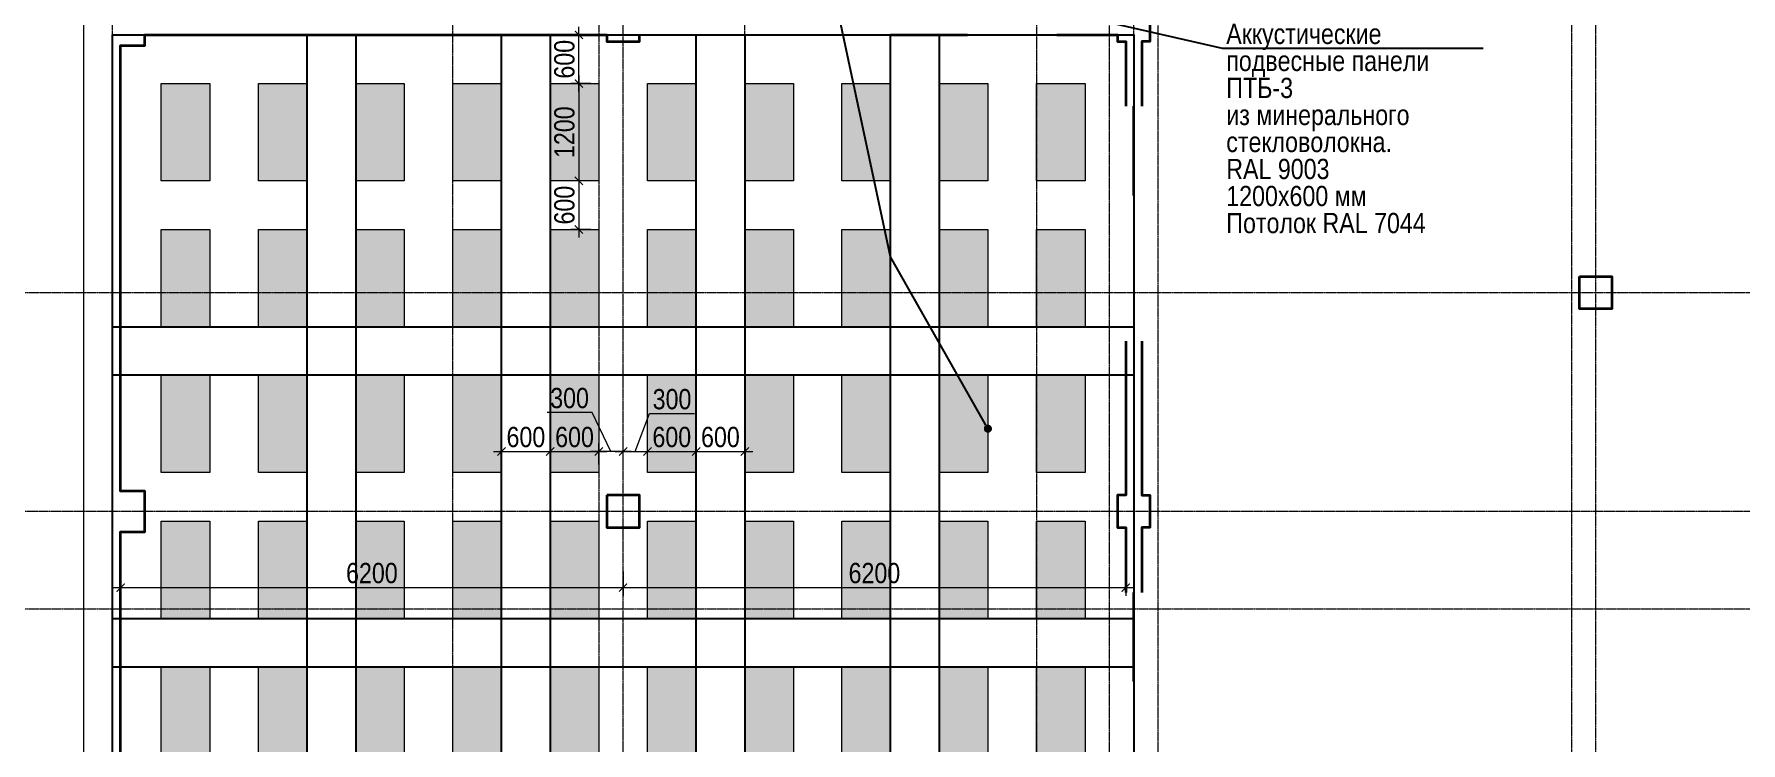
# Model space of a CAD drawing. Header units: millimetres. Extents: x -328335 to 1460319, y -208171 to 164069.
# Drawn here: x -967 to 20090, y 73344 to 82090 of the extents above; entities that cross this region are included whole.
import ezdxf
from ezdxf import colors
from ezdxf.entities.mleader import LeaderData, LeaderLine
from ezdxf.math import Vec2, Vec3

# ---------------------------------------------------------------- set-up
doc = ezdxf.new("R2010")
doc.units = ezdxf.units.MM
doc.header["$LTSCALE"] = 0.5
doc.linetypes.add('CENTER', pattern=[50.8, 31.75, -6.35, 6.35, -6.35])
doc.linetypes.add('DASHED', pattern=[19.05, 12.7, -6.35])
doc.layers.get('Defpoints').update_dxf_attribs({"color": 140})
for name, color, linetype, lineweight in [('АИ_Плинтус', 3, 'Continuous', 9), ('АЦ_Бафы', 8, 'Continuous', 0), ('АЦ_Выноски', 7, 'Continuous', 5)]:
    doc.layers.add(name, color=color, linetype=linetype, lineweight=lineweight)
doc.layers.add('АИ_Т_Профиль', color=2, linetype='Continuous', lineweight=40, true_color=0xffff00)
doc.layers.add('РД_Оси_100', color=7, linetype='Continuous', lineweight=0, true_color=0x525252)
doc.layers.add('АР_Делит', color=120, linetype='Continuous', lineweight=0, plot=False)
doc.layers.add('ФВ-5', color=7, linetype='Continuous')
doc.styles.add('style1', font='ARIALN.TTF')
doc.dimstyles.new('Dim100_ареал', dxfattribs={"dimscale": 100, "dimtxt": 2.5, "dimasz": 1, "dimexe": 1, "dimexo": 1, "dimgap": 0.5, "dimtad": 1, "dimzin": 12, "dimdsep": 46, "dimtxsty": 'style1', "dimblk": 'ARCHTICK', "dimcen": 1, "dimdle": 1, "dimaunit": 1, "dimadec": 0, "dimazin": 3, "dimtfac": 1, "dimtmove": 1, "dimatfit": 3, "dimldrblk": 'OPEN30', "dimfxl": 2, "dimfxlon": 1, "dimtolj": 1, "dimtzin": 0, "dimlwd": 5, "dimlwe": 5, "dimarcsym": 0})

# ---------------------------------------------------------------- blocks, each defined once
blk = doc.blocks.new('СОШ_2200_АР_ОСИ_М100_28.05.24')
at = {"layer": 'АР_Делит', "color": 5, "linetype": 'DASHED'}
blk.add_lwpolyline([(114955, 135155), (114955, -355), (93595.036, -355), (93595.036, 13855), (94145, 13855), (94145, 68320), (66055, 68320), (66055, 13857.73), (83455, 13857.73), (83455, -355), (45245, -355), (45245, 13145), (44695, 13145), (44695, 26755), (45245, 26755), (45245, 68320), (20455, 68320), (20455, 26755), (27955, 26755), (27955, 13145), (-355, 13145), (-355, 100855), (37145, 100855), (37145, 129155)], dxfattribs=at)
at = {"layer": 'РД_Оси_100', "color": 8, "linetype": 'CENTER', "true_color": 0x808080}
for p, q in [((0, -6155), (0, 139938.679)), ((4200, -6155), (4200, 139938.679)), ((-5954.958, 78900), (119910, 78900)), ((119910, 76200), (-5954.958, 76200)), ((-5954.958, 75000), (119910, 75000))]:
    blk.add_line(p, q, dxfattribs=at)
for points in [[(5849.555, 139938.679), (6000, 139538.679), (6000, -6194.559)], [(6300, -6195.83), (6300, 139538.679), (6450, 139938.679)], [(7800, -6155), (7800, 139938.679)], [(11400, 139938.679), (11400, -6155)], [(12000.12, -6155), (12300, -5755), (12300, 139538.679), (12000, 139938.679)], [(12600, -6155), (12600, 139938.679)], [(13200, -6155), (12900, -5755), (12900, 139538.679), (13220.167, 139939.357)], [(17850, 139938.679), (18000, 139538.679), (18000, -6194.092)], [(18300, -6196.31), (18300, 139538.679), (18450, 139938.679)]]:
    blk.add_lwpolyline(points, dxfattribs=at)
blk = doc.blocks.new('_Dot')
at = {"color": 0, "linetype": 'ByBlock', "lineweight": -2}
blk.add_line((-0.5, 0), (-1, 0), dxfattribs=at)
at = {"color": 0, "linetype": 'ByBlock', "const_width": 0.5}
blk.add_lwpolyline([(-0.25, 0, 1), (0.25, 0, 1)], format="xyb", close=True, dxfattribs=at)
blk = doc.blocks.new('Робокласс_бафы')
at = {"layer": 'ФВ-5'}
h = blk.add_hatch(color=254, dxfattribs=at)
h.dxf.hatch_style = 1
h.paths.add_polyline_path([(0, 1200), (-600, 1200), (-600, 0), (0, 0)])
h.paths.add_polyline_path([(1200, 1200), (600, 1200), (600, 0), (1200, 0)])
h.paths.add_polyline_path([(0, -600), (-600, -600), (-600, -1800), (0, -1800)])
h.paths.add_polyline_path([(1200, -600), (600, -600), (600, -1800), (1200, -1800)])
at = {"layer": 'Defpoints'}
blk.add_lwpolyline([(-1200, 1800), (1800, 1800), (1800, -2400), (-1200, -2400)], close=True, dxfattribs=at)
at = {"layer": 'АЦ_Бафы', "color": 5, "lineweight": 5}
for points in [[(-600, 1200), (0, 1200), (0, 0), (-600, 0), (-600, 1200)], [(600, 1200), (1200, 1200), (1200, 0), (600, 0), (600, 1200)], [(-600, -600), (0, -600), (0, -1800), (-600, -1800), (-600, -600)], [(600, -600), (1200, -600), (1200, -1800), (600, -1800), (600, -600)]]:
    blk.add_lwpolyline(points, close=True, dxfattribs=at)
blk = doc.blocks.new('_ArchTick')
at = {"color": 0, "linetype": 'ByBlock', "const_width": 0.15}
blk.add_lwpolyline([(-0.5, -0.5), (0.5, 0.5)], dxfattribs=at)
blk = doc.blocks.new('*D411')
at = {"layer": 'Defpoints', "color": 0, "transparency": 16777216}
for p in [(100, 75950), (6300, 76000), (6300, 75260)]:
    blk.add_point(p, dxfattribs=at)
at = {"layer": 'АЦ_Бафы', "color": 0, "lineweight": 5, "transparency": 16777216}
for p, q in [((100, 75460), (100, 75160)), ((6300, 75460), (6300, 75160)), ((0, 75260), (6400, 75260))]:
    blk.add_line(p, q, dxfattribs=at)
at = {"layer": 'АЦ_Бафы', "color": 0, "lineweight": 5, "transparency": 16777216, "xscale": 100, "yscale": 100, "zscale": 100, "rotation": 180}
blk.add_blockref('_ArchTick', (100, 75260), dxfattribs=at)
at = {"layer": 'АЦ_Бафы', "color": 0, "lineweight": 5, "transparency": 16777216, "xscale": 100, "yscale": 100, "zscale": 100}
blk.add_blockref('_ArchTick', (6300, 75260), dxfattribs=at)
at = {"layer": 'АЦ_Бафы', "color": 0, "lineweight": 0, "transparency": 16777216, "insert": (3200, 75438), "char_height": 250, "attachment_point": 5, "style": 'style1'}
blk.add_mtext('\\A1;6200', dxfattribs=at)
blk = doc.blocks.new('_Open30')
at = {"color": 0, "linetype": 'ByBlock', "lineweight": -2}
for p, q in [((-1, 0.27), (0, 0)), ((0, 0), (-1, -0.27)), ((0, 0), (-1, 0))]:
    blk.add_line(p, q, dxfattribs=at)
blk = doc.blocks.new('*D412')
at = {"layer": 'Defpoints', "color": 0, "transparency": 16777216}
for p in [(6300, 76000), (12500, 76000), (12500, 75260)]:
    blk.add_point(p, dxfattribs=at)
at = {"layer": 'АЦ_Бафы', "color": 0, "lineweight": 5, "transparency": 16777216}
for p, q in [((6300, 75460), (6300, 75160)), ((12500, 75460), (12500, 75160)), ((6200, 75260), (12600, 75260))]:
    blk.add_line(p, q, dxfattribs=at)
at = {"layer": 'АЦ_Бафы', "color": 0, "lineweight": 5, "transparency": 16777216, "xscale": 100, "yscale": 100, "zscale": 100, "rotation": 180}
blk.add_blockref('_ArchTick', (6300, 75260), dxfattribs=at)
at = {"layer": 'АЦ_Бафы', "color": 0, "lineweight": 5, "transparency": 16777216, "xscale": 100, "yscale": 100, "zscale": 100}
blk.add_blockref('_ArchTick', (12500, 75260), dxfattribs=at)
at = {"layer": 'АЦ_Бафы', "color": 0, "lineweight": 0, "transparency": 16777216, "insert": (9400, 75438), "char_height": 250, "attachment_point": 5, "style": 'style1'}
blk.add_mtext('\\A1;6200', dxfattribs=at)
blk = doc.blocks.new('*D413')
at = {"layer": 'Defpoints', "color": 0, "transparency": 16777216}
for p in [(6600, 76940), (6300, 76697), (6600, 76697)]:
    blk.add_point(p, dxfattribs=at)
at = {"layer": 'АЦ_Бафы', "color": 0, "lineweight": 5, "transparency": 16777216}
for p, q in [((6450, 76940), (6627, 77407)), ((6627, 77407), (7179, 77407)), ((6200, 76940), (6700, 76940)), ((6300, 76797), (6300, 77040)), ((6600, 76797), (6600, 77040))]:
    blk.add_line(p, q, dxfattribs=at)
at = {"layer": 'АЦ_Бафы', "color": 0, "lineweight": 5, "transparency": 16777216, "xscale": 100, "yscale": 100, "zscale": 100, "rotation": 180}
blk.add_blockref('_ArchTick', (6300, 76940), dxfattribs=at)
at = {"layer": 'АЦ_Бафы', "color": 0, "lineweight": 5, "transparency": 16777216, "xscale": 100, "yscale": 100, "zscale": 100}
blk.add_blockref('_ArchTick', (6600, 76940), dxfattribs=at)
at = {"layer": 'АЦ_Бафы', "color": 0, "lineweight": 0, "transparency": 16777216, "insert": (6903, 77584), "char_height": 250, "attachment_point": 5, "style": 'style1'}
blk.add_mtext('\\A1;300', dxfattribs=at)
blk = doc.blocks.new('*D414')
at = {"layer": 'Defpoints', "color": 0, "transparency": 16777216}
for p in [(6000, 76940), (6000, 76680), (6300, 76697)]:
    blk.add_point(p, dxfattribs=at)
at = {"layer": 'АЦ_Бафы', "color": 0, "lineweight": 5, "transparency": 16777216}
for p, q in [((5916, 77420), (5363, 77420)), ((6150, 76940), (5916, 77420)), ((6400, 76940), (5900, 76940)), ((6000, 76780), (6000, 77040)), ((6300, 76797), (6300, 77040))]:
    blk.add_line(p, q, dxfattribs=at)
at = {"layer": 'АЦ_Бафы', "color": 0, "lineweight": 5, "transparency": 16777216, "xscale": 100, "yscale": 100, "zscale": 100, "rotation": 180}
blk.add_blockref('_ArchTick', (6000, 76940), dxfattribs=at)
at = {"layer": 'АЦ_Бафы', "color": 0, "lineweight": 5, "transparency": 16777216, "xscale": 100, "yscale": 100, "zscale": 100}
blk.add_blockref('_ArchTick', (6300, 76940), dxfattribs=at)
at = {"layer": 'АЦ_Бафы', "color": 0, "lineweight": 0, "transparency": 16777216, "insert": (5639, 77598), "char_height": 250, "attachment_point": 5, "style": 'style1'}
blk.add_mtext('\\A1;300', dxfattribs=at)
blk = doc.blocks.new('*D415')
at = {"layer": 'Defpoints', "color": 0, "transparency": 16777216}
for p in [(5754, 82080), (6000, 82080), (6000, 81480)]:
    blk.add_point(p, dxfattribs=at)
at = {"layer": 'АЦ_Бафы', "color": 0, "lineweight": 5, "transparency": 16777216}
for p, q in [((5754, 81380), (5754, 82180)), ((5900, 82080), (5654, 82080)), ((5900, 81480), (5654, 81480))]:
    blk.add_line(p, q, dxfattribs=at)
at = {"layer": 'АЦ_Бафы', "color": 0, "lineweight": 5, "transparency": 16777216, "xscale": 100, "yscale": 100, "zscale": 100}
for p, rotation in [((5754, 82080), 90), ((5754, 81480), 270)]:
    blk.add_blockref('_ArchTick', p, dxfattribs=dict(at, rotation=rotation))
at = {"layer": 'АЦ_Бафы', "color": 0, "lineweight": 0, "transparency": 16777216, "insert": (5576, 81780), "char_height": 250, "attachment_point": 5, "rotation": 90, "style": 'style1'}
blk.add_mtext('\\A1;600', dxfattribs=at)
blk = doc.blocks.new('*D416')
at = {"layer": 'Defpoints', "color": 0, "transparency": 16777216}
for p in [(6000, 81480), (5754, 80280), (6000, 80280)]:
    blk.add_point(p, dxfattribs=at)
at = {"layer": 'АЦ_Бафы', "color": 0, "lineweight": 5, "transparency": 16777216}
for p, q in [((5754, 81580), (5754, 80180)), ((5900, 81480), (5654, 81480)), ((5900, 80280), (5654, 80280))]:
    blk.add_line(p, q, dxfattribs=at)
at = {"layer": 'АЦ_Бафы', "color": 0, "lineweight": 5, "transparency": 16777216, "xscale": 100, "yscale": 100, "zscale": 100}
for p, rotation in [((5754, 81480), 90), ((5754, 80280), 270)]:
    blk.add_blockref('_ArchTick', p, dxfattribs=dict(at, rotation=rotation))
at = {"layer": 'АЦ_Бафы', "color": 0, "lineweight": 0, "transparency": 16777216, "insert": (5576, 80880), "char_height": 250, "attachment_point": 5, "rotation": 90, "style": 'style1'}
blk.add_mtext('\\A1;1200', dxfattribs=at)
blk = doc.blocks.new('*D417')
at = {"layer": 'Defpoints', "color": 0, "transparency": 16777216}
for p in [(6000, 80280), (5754, 79680), (6000, 79680)]:
    blk.add_point(p, dxfattribs=at)
at = {"layer": 'АЦ_Бафы', "color": 0, "lineweight": 5, "transparency": 16777216}
for p, q in [((5900, 80280), (5654, 80280)), ((5754, 80380), (5754, 79580)), ((5900, 79680), (5654, 79680))]:
    blk.add_line(p, q, dxfattribs=at)
at = {"layer": 'АЦ_Бафы', "color": 0, "lineweight": 5, "transparency": 16777216, "xscale": 100, "yscale": 100, "zscale": 100}
for p, rotation in [((5754, 80280), 90), ((5754, 79680), 270)]:
    blk.add_blockref('_ArchTick', p, dxfattribs=dict(at, rotation=rotation))
at = {"layer": 'АЦ_Бафы', "color": 0, "lineweight": 0, "transparency": 16777216, "insert": (5576, 79980), "char_height": 250, "attachment_point": 5, "rotation": 90, "style": 'style1'}
blk.add_mtext('\\A1;600', dxfattribs=at)
blk = doc.blocks.new('*D429')
at = {"layer": 'Defpoints', "color": 0, "lineweight": 0, "transparency": 16777216}
for p in [(7200, 76940), (6600, 76680), (7200, 76680)]:
    blk.add_point(p, dxfattribs=at)
at = {"layer": 'АЦ_Бафы', "color": 0, "lineweight": 5, "transparency": 16777216}
for p, q in [((6500, 76940), (7300, 76940)), ((6600, 76780), (6600, 77040)), ((7200, 76780), (7200, 77040))]:
    blk.add_line(p, q, dxfattribs=at)
at = {"layer": 'АЦ_Бафы', "color": 0, "lineweight": 5, "transparency": 16777216, "xscale": 100, "yscale": 100, "zscale": 100, "rotation": 180}
blk.add_blockref('_ArchTick', (6600, 76940), dxfattribs=at)
at = {"layer": 'АЦ_Бафы', "color": 0, "lineweight": 5, "transparency": 16777216, "xscale": 100, "yscale": 100, "zscale": 100}
blk.add_blockref('_ArchTick', (7200, 76940), dxfattribs=at)
at = {"layer": 'АЦ_Бафы', "color": 0, "lineweight": 0, "transparency": 16777216, "insert": (6900, 77117), "char_height": 250, "attachment_point": 5, "style": 'style1'}
blk.add_mtext('\\A1;600', dxfattribs=at)
blk = doc.blocks.new('*D430')
at = {"layer": 'Defpoints', "color": 0, "lineweight": 0, "transparency": 16777216}
for p in [(7800, 76940), (7200, 76680), (7800, 76680)]:
    blk.add_point(p, dxfattribs=at)
at = {"layer": 'АЦ_Бафы', "color": 0, "lineweight": 5, "transparency": 16777216}
for p, q in [((7100, 76940), (7900, 76940)), ((7200, 76780), (7200, 77040)), ((7800, 76780), (7800, 77040))]:
    blk.add_line(p, q, dxfattribs=at)
at = {"layer": 'АЦ_Бафы', "color": 0, "lineweight": 5, "transparency": 16777216, "xscale": 100, "yscale": 100, "zscale": 100, "rotation": 180}
blk.add_blockref('_ArchTick', (7200, 76940), dxfattribs=at)
at = {"layer": 'АЦ_Бафы', "color": 0, "lineweight": 5, "transparency": 16777216, "xscale": 100, "yscale": 100, "zscale": 100}
blk.add_blockref('_ArchTick', (7800, 76940), dxfattribs=at)
at = {"layer": 'АЦ_Бафы', "color": 0, "lineweight": 0, "transparency": 16777216, "insert": (7500, 77117), "char_height": 250, "attachment_point": 5, "style": 'style1'}
blk.add_mtext('\\A1;600', dxfattribs=at)
blk = doc.blocks.new('*D431')
at = {"layer": 'Defpoints', "color": 0, "transparency": 16777216}
for p in [(5400, 76940), (4800, 76680), (5400, 76680)]:
    blk.add_point(p, dxfattribs=at)
at = {"layer": 'АЦ_Бафы', "color": 0, "lineweight": 5, "transparency": 16777216}
for p, q in [((4700, 76940), (5500, 76940)), ((4800, 76780), (4800, 77040)), ((5400, 76780), (5400, 77040))]:
    blk.add_line(p, q, dxfattribs=at)
at = {"layer": 'АЦ_Бафы', "color": 0, "lineweight": 5, "transparency": 16777216, "xscale": 100, "yscale": 100, "zscale": 100, "rotation": 180}
blk.add_blockref('_ArchTick', (4800, 76940), dxfattribs=at)
at = {"layer": 'АЦ_Бафы', "color": 0, "lineweight": 5, "transparency": 16777216, "xscale": 100, "yscale": 100, "zscale": 100}
blk.add_blockref('_ArchTick', (5400, 76940), dxfattribs=at)
at = {"layer": 'АЦ_Бафы', "color": 0, "lineweight": 0, "transparency": 16777216, "insert": (5100, 77117), "char_height": 250, "attachment_point": 5, "style": 'style1'}
blk.add_mtext('\\A1;600', dxfattribs=at)
blk = doc.blocks.new('*D432')
at = {"layer": 'Defpoints', "color": 0, "transparency": 16777216}
for p in [(6000, 76940), (5400, 76680), (6000, 76680)]:
    blk.add_point(p, dxfattribs=at)
at = {"layer": 'АЦ_Бафы', "color": 0, "lineweight": 5, "transparency": 16777216}
for p, q in [((5300, 76940), (6100, 76940)), ((5400, 76780), (5400, 77040)), ((6000, 76780), (6000, 77040))]:
    blk.add_line(p, q, dxfattribs=at)
at = {"layer": 'АЦ_Бафы', "color": 0, "lineweight": 5, "transparency": 16777216, "xscale": 100, "yscale": 100, "zscale": 100, "rotation": 180}
blk.add_blockref('_ArchTick', (5400, 76940), dxfattribs=at)
at = {"layer": 'АЦ_Бафы', "color": 0, "lineweight": 5, "transparency": 16777216, "xscale": 100, "yscale": 100, "zscale": 100}
blk.add_blockref('_ArchTick', (6000, 76940), dxfattribs=at)
at = {"layer": 'АЦ_Бафы', "color": 0, "lineweight": 0, "transparency": 16777216, "insert": (5700, 77117), "char_height": 250, "attachment_point": 5, "style": 'style1'}
blk.add_mtext('\\A1;600', dxfattribs=at)

msp = doc.modelspace()

# ---------------------------------------------------------------- linework, layer by layer
at = {"layer": 'АИ_Плинтус', "color": 160, "linetype": 'ByBlock', "lineweight": 35, "true_color": 0x003fff}
for points in [[(1799.844, 88600), (6100, 88600), (6100, 88700), (6500, 88700), (6500, 88600), (12400, 88600), (12400, 88700), (13620, 88700), (13620, 85880), (12700, 85880), (12700, 82400), (12800, 82400), (12800, 82000), (12700, 82000), (12700, 81200)], [(12700, 78300), (12700, 76400), (12800, 76400), (12800, 76000), (12700, 76000), (12700, 75200)]]:
    msp.add_lwpolyline(points, dxfattribs=at)
at = {"layer": 'АИ_Плинтус', "color": 24, "linetype": 'ByBlock', "lineweight": 35, "true_color": 0xa52900}
for points in [[(9634.302, 64295), (100, 64295), (100, 69950), (400, 69950), (400, 70450), (100, 70450), (100, 75950), (400, 75950), (400, 76450), (100, 76450), (100, 81950), (400, 81950), (400, 82080), (6100, 82080), (6100, 82000), (6500, 82000), (6500, 82080)], [(9600, 82080), (10550, 82080)], [(11650, 82080), (12400, 82080), (12400, 82000), (12500, 82000), (12500, 81200)], [(12500, 78300), (12500, 76400), (12400, 76400), (12400, 76000), (12500, 76000), (12500, 75200)], [(6100, 76400), (6100, 76000), (6500, 76000), (6500, 76400), (6100, 76400)]]:
    msp.add_lwpolyline(points, dxfattribs=at)
at = {"layer": 'АИ_Плинтус', "color": 160, "linetype": 'ByBlock', "lineweight": 35, "true_color": 0x003fff}
msp.add_lwpolyline([(18100, 79100), (18500, 79100), (18500, 78700), (18100, 78700)], close=True, dxfattribs=at)
at = {"layer": 'АИ_Т_Профиль', "linetype": 'ByBlock', "lineweight": 35}
for points in [[(12600, 80100), (12600, 81200)], [(12600, 74100), (12600, 75200)]]:
    msp.add_lwpolyline(points, dxfattribs=at)

# ---------------------------------------------------------------- block references
at = {"layer": 'АЦ_Бафы'}
for p in [(1200, 80280.001), (3600, 80280.001), (6000, 80280.001), (8400, 80280.001), (10800, 80280.001), (1200, 76680.001), (3600, 76680.001), (6000, 76680.001), (8400, 76680.001), (10800, 76680.001), (1200, 73080.002), (3600, 73080.002), (6000, 73080.002), (8400, 73080.002), (10800, 73080.002)]:
    msp.add_blockref('Робокласс_бафы', p, dxfattribs=at)
at = {"layer": 'РД_Оси_100'}
msp.add_blockref('СОШ_2200_АР_ОСИ_М100_28.05.24', (0, 0), dxfattribs=at)

# ---------------------------------------------------------------- dimensions: what is measured, and where the dimension line sits
at = {"layer": 'АЦ_Бафы', "lineweight": 0}
for base, p1, p2, picture, middle in [((5753.913, 82080), (6000, 81480.001), (6000, 82080), '*D415', (5576.27, 81780)), ((5753.913, 80280.001), (6000, 81480.001), (6000, 80280.001), '*D416', (5576.27, 80880.001)), ((5753.913, 79680.001), (6000, 80280.001), (6000, 79680.001), '*D417', (5576.27, 79980.001))]:
    dim = msp.add_linear_dim(base=base, p1=p1, p2=p2, angle=90, dimstyle='Dim100_ареал', dxfattribs=at)
    dim.commit()
    dim.dimension.update_dxf_attribs({"geometry": picture, "text_midpoint": middle})
for base, p2, picture, middle in [((6000, 76939.758), (6000, 76680.001), '*D414', (5865.525, 77420.044)), ((6600, 76939.758), (6600, 76697.379), '*D413', (6676.867, 77406.549))]:
    dim = msp.add_linear_dim(base=base, p1=(6300, 76697.379), p2=p2, dimstyle='Dim100_ареал', dxfattribs=at)
    dim.commit()
    dim.dimension.update_dxf_attribs({"geometry": picture, "text_midpoint": middle, "dimtype": 160})
for base, p1, p2, picture, middle in [((5400, 76939.758), (4800, 76680.001), (5400, 76680.001), '*D431', (5100, 77117.401)), ((6000, 76939.758), (5400, 76680.001), (6000, 76680.001), '*D432', (5700, 77117.401)), ((7200, 76939.758), (6600, 76680.001), (7200, 76680.001), '*D429', (6900, 77117.401)), ((7800, 76939.758), (7200, 76680.001), (7800, 76680.001), '*D430', (7500, 77117.401)), ((6300, 75260.254), (100, 75950), (6300, 76000), '*D411', (3200, 75437.897))]:
    dim = msp.add_linear_dim(base=base, p1=p1, p2=p2, dimstyle='Dim100_ареал', dxfattribs=at)
    dim.commit()
    dim.dimension.update_dxf_attribs({"geometry": picture, "text_midpoint": middle})
dim = msp.add_linear_dim(base=(12499.991, 75260.253), p1=(6300, 76000), p2=(12499.991, 76000), text='6200', dimstyle='Dim100_ареал', dxfattribs=at)
dim.commit()
dim.dimension.update_dxf_attribs({"geometry": '*D412', "text_midpoint": (9399.995, 75437.897)})

# ---------------------------------------------------------------- leaders
at = {"layer": 'АЦ_Выноски'}
ml = msp.add_multileader_mtext('Standard', dxfattribs=at)
ml.set_content('Аккустические \\Pподвесные панели\\PПТБ-3 \\Pиз минерального \\Pстекловолокна. \\PRAL 9003\\P1200х600 мм\\P\\pxa0.66667;Потолок RAL 7044', color=256, style='style1')
ml.set_leader_properties(color=256)
ml.set_arrow_properties(name='DOT')
ml.build(insert=Vec2(0, 0))
ml.multileader.update_dxf_attribs({"has_dogleg": 0, "text_left_attachment_type": 6, "text_right_attachment_type": 6, "arrow_head_size": 100, "scale": 100})
ctx = ml.context
ctx.base_point, ctx.scale, ctx.char_height, ctx.arrow_head_size, ctx.landing_gap_size, ctx.plane_origin, ctx.plane_x_axis, ctx.plane_y_axis = Vec3(13691.116, 81918.082), 100, 250, 100, 50, Vec3(-22609.58, 75519.754), Vec3(1, 0.00000001), Vec3(-0.00000001, 1)
ctx.left_attachment, ctx.right_attachment = 6, 6
notes = []
notes.append((ctx, [(1, (1, 1, 0), (12891.116, 81918.082), (1, 0.00000001), 800, [(3, [(10800, 77221.325), (9600, 79341.128), (8400, 84937.701), (7200, 83399.999)], 0, [])])]))
ctx.mtext.insert, ctx.mtext.text_direction, ctx.mtext.rotation, ctx.mtext.width, ctx.mtext.line_spacing_factor, ctx.mtext.flow_direction = Vec3(13741.116, 82218.082), Vec3(1, 0.00000001), 0.00000001, 11047.033, 0.8, 5
for ctx, leaders in notes:
    for number, flags, end, landing, length, lines in leaders:
        leader = LeaderData()
        leader.index, (leader.has_last_leader_line, leader.has_dogleg_vector, leader.attachment_direction) = number, flags
        leader.last_leader_point, leader.dogleg_vector, leader.dogleg_length = Vec3(end), Vec3(landing), length
        for number, points, colour, breaks in lines:
            line = LeaderLine()
            line.index, line.vertices, line.color, line.breaks = number, Vec3.list(points), colors.encode_raw_color(colour), breaks
            leader.lines.append(line)
        ctx.leaders.append(leader)

doc.saveas('drawing.dxf')
